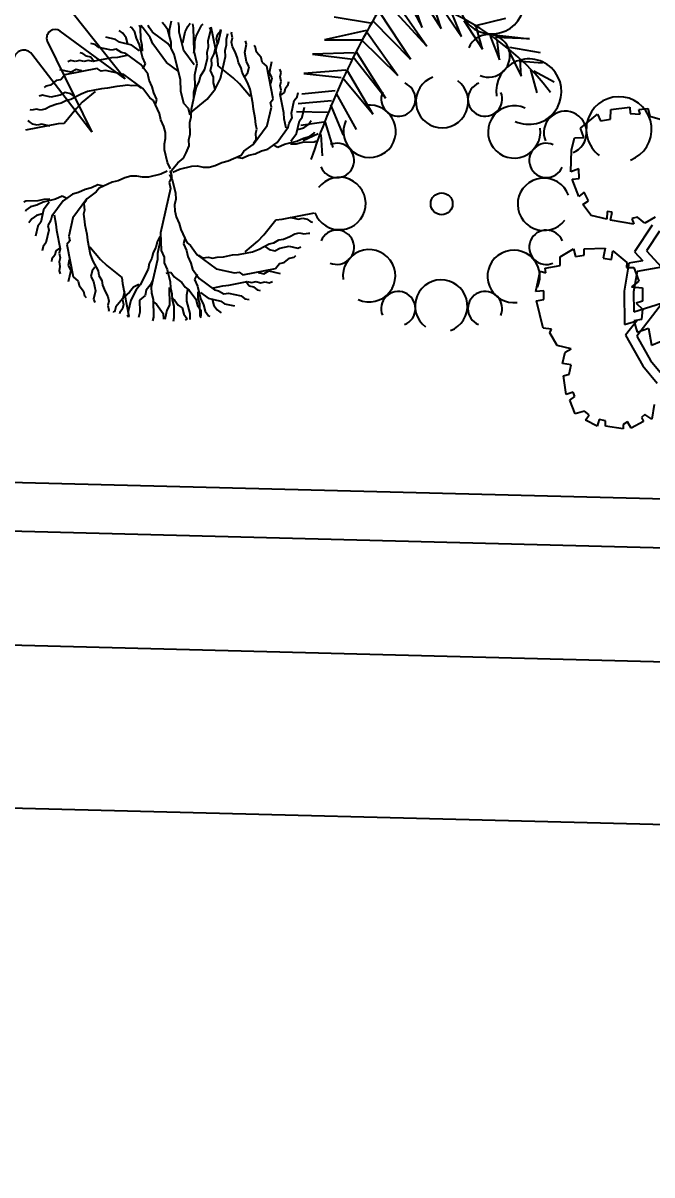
# Model space of a CAD drawing. Header units: millimetres. Extents: x 2680932 to 6187768, y 127588 to 383208.
# Drawn here: x 2901360 to 2902133, y 147434 to 148849 of the extents above; entities that cross this region are included whole.
import ezdxf

# ---------------------------------------------------------------- set-up
doc = ezdxf.new("R2010")
doc.units = ezdxf.units.MM
doc.header["$LTSCALE"] = 20
for name, color, linetype in [('AXIS', 3, 'Continuous'), ('家具内线', 36, 'Continuous'), ('家具外线', 255, 'Continuous'), ('装饰一', 201, 'Continuous'), ('阳台栏杆', 149, 'Continuous')]:
    doc.layers.add(name, color=color, linetype=linetype)
doc.styles.add('_TCH_DIM_T3', font='SIMPLEX', dxfattribs={"width": 0.705882, "bigfont": 'GBCBIG'})
doc.dimstyles.new('_TCH_ARCH&&100', dxfattribs={"dimtxt": 297.5, "dimasz": 100, "dimexe": 250, "dimexo": 300, "dimgap": 126.25, "dimtad": 1, "dimdec": 0, "dimzin": 0, "dimdsep": 46, "dimtxsty": '_TCH_DIM_T3', "dimblk": 'ARCHTICK', "dimcen": 0.09, "dimclrt": 7, "dimazin": 2, "dimtfac": 1, "dimtdec": 0, "dimtix": 1, "dimtmove": 2, "dimatfit": 3, "dimfxl": 1, "dimtolj": 1, "dimtzin": 0, "dimarcsym": 0})

# ---------------------------------------------------------------- blocks, each defined once
blk = doc.blocks.new('_ArchTick')
at = {"color": 0, "linetype": 'ByBlock', "lineweight": -3, "const_width": 0.15}
blk.add_lwpolyline([(-0.5, -0.5), (0.5, 0.5)], dxfattribs=at)
blk = doc.blocks.new('*D95')
at = {"layer": 'AXIS', "color": 0, "lineweight": -2, "transparency": 16777216}
for p, q in [((2900368.6, 147709.9), (2900368.6, 145259.9)), ((2908168.6, 147709.9), (2908168.6, 145259.9)), ((2900368.6, 145509.9), (2908168.6, 145509.9))]:
    blk.add_line(p, q, dxfattribs=at)
at = {"layer": 'Defpoints', "color": 0, "lineweight": -3, "transparency": 16777216}
for p in [(2900368.6, 148009.9), (2908168.6, 148009.9), (2908168.6, 145509.9)]:
    blk.add_point(p, dxfattribs=at)
at = {"layer": 'AXIS', "color": 0, "lineweight": -2, "transparency": 16777216, "xscale": 100, "yscale": 100, "zscale": 100, "rotation": 180}
blk.add_blockref('_ArchTick', (2900368.6, 145509.9), dxfattribs=at)
at = {"layer": 'AXIS', "color": 0, "lineweight": -2, "transparency": 16777216, "xscale": 100, "yscale": 100, "zscale": 100}
blk.add_blockref('_ArchTick', (2908168.6, 145509.9), dxfattribs=at)
at = {"layer": 'AXIS', "color": 7, "transparency": 16777216, "insert": (2904268.6, 145784.9), "char_height": 297.5, "attachment_point": 5, "style": '_TCH_DIM_T3'}
blk.add_mtext('\\A1;7800', dxfattribs=at)
blk = doc.blocks.new('*D100')
at = {"layer": 'AXIS', "color": 0, "lineweight": -2, "transparency": 16777216}
for p, q in [((2888018.6, 147709.9), (2888018.6, 144459.9)), ((2939368.6, 147709.9), (2939368.6, 144459.9)), ((2888018.6, 144709.9), (2939368.6, 144709.9))]:
    blk.add_line(p, q, dxfattribs=at)
at = {"layer": 'Defpoints', "color": 0, "lineweight": -3, "transparency": 16777216}
for p in [(2888018.6, 148009.9), (2939368.6, 148009.9), (2939368.6, 144709.9)]:
    blk.add_point(p, dxfattribs=at)
at = {"layer": 'AXIS', "color": 0, "lineweight": -2, "transparency": 16777216, "xscale": 100, "yscale": 100, "zscale": 100, "rotation": 180}
blk.add_blockref('_ArchTick', (2888018.6, 144709.9), dxfattribs=at)
at = {"layer": 'AXIS', "color": 0, "lineweight": -2, "transparency": 16777216, "xscale": 100, "yscale": 100, "zscale": 100}
blk.add_blockref('_ArchTick', (2939368.6, 144709.9), dxfattribs=at)
at = {"layer": 'AXIS', "color": 7, "transparency": 16777216, "insert": (2913693.6, 144984.9), "char_height": 297.5, "attachment_point": 5, "style": '_TCH_DIM_T3'}
blk.add_mtext('\\A1;51350', dxfattribs=at)
blk = doc.blocks.new('MK-ZW-0004')
at = {"layer": '家具内线'}
for p, q in [((-131356.9, 4514.5), (-131363.7, 4542.2)), ((-131354.9, 4510.9), (-131339.5, 4535.5)), ((-131354.8, 4495.1), (-131371.2, 4515.8)), ((-131357.9, 4472.8), (-131378.7, 4505.2)), ((-131341.6, 4507.5), (-131355.9, 4492.9)), ((-131354.5, 4474.7), (-131341.6, 4507.5)), ((-131352.1, 4442.9), (-131382.4, 4484.1)), ((-131382.4, 4484.1), (-131355.2, 4452.2)), ((-131338.5, 4474.4), (-131354.8, 4455.6)), ((-131351.8, 4446.2), (-131338.5, 4474.4)), ((-131380.7, 4445.5), (-131347.7, 4423.3)), ((-131333.7, 4450.2), (-131349, 4425.7)), ((-131344.2, 4409.4), (-131333.7, 4450.2)), ((-131327.9, 4420.3), (-131340.2, 4394.3)), ((-131336.4, 4383.8), (-131327.9, 4420.3)), ((-131226.9, 4337.2), (-131208.9, 4402.7)), ((-131208.9, 4402.7), (-131219.4, 4339.4)), ((-131202.3, 4345.2), (-131183.8, 4404.8)), ((-131183.8, 4404.8), (-131191.7, 4347.1)), ((-131172.3, 4354.1), (-131156.1, 4402.2)), ((-131318.3, 4395.7), (-131334, 4367.8)), ((-131327.5, 4360.4), (-131318.3, 4395.7)), ((-131307, 4324.1), (-131290.3, 4397)), ((-131290.3, 4397), (-131296.9, 4321.7)), ((-131281.9, 4326.1), (-131264.8, 4393.2)), ((-131264.8, 4393.2), (-131268.3, 4327.8)), ((-131253.3, 4332.3), (-131239.7, 4395.3)), ((-131239.7, 4395.3), (-131241.9, 4332.7)), ((-131157.4, 4358.6), (-131140.2, 4395)), ((-131136.7, 4368.4), (-131120.4, 4396.1)), ((-131122.6, 4374.4), (-131104.1, 4393.1)), ((-131303.3, 4377.4), (-131321, 4345.1)), ((-131319, 4333.7), (-131303.3, 4377.4)), ((-131147.7, 4362.1), (-131122.6, 4333.5)), ((-131135.8, 4366.8), (-131113.8, 4348.8)), ((-131120.8, 4371.3), (-131101.9, 4363.7)), ((-131163.5, 4308.1), (-131190.8, 4345.6)), ((-131173.7, 4351.3), (-131143.3, 4323.7)), ((-131161.8, 4356.1), (-131131.4, 4328.5)), ((-131211.1, 4299.3), (-131241.9, 4332.7)), ((-131223.8, 4336.9), (-131188.2, 4300.1)), ((-131188.2, 4300.1), (-131217.2, 4340.7)), ((-131201.4, 4343.6), (-131163.5, 4308.1)), ((-131240.1, 4288.8), (-131266.1, 4329.1)), ((-131254.6, 4329.5), (-131211.1, 4299.3))]:
    blk.add_line(p, q, dxfattribs=at)
blk.add_circle((-131159.8, 4541.4), 13.5, dxfattribs=at)
at = {"layer": '家具外线'}
for p, q in [((-131022.8, 4444.9), (-131023.7, 4446.4)), ((-131018.1, 4441.4), (-131022.8, 4444.9)), ((-131000.1, 4447.7), (-131003.9, 4449.6)), ((-130994.8, 4438.4), (-131000.1, 4447.7)), ((-130989.1, 4451.9), (-130992, 4452.3)), ((-130984.4, 4448.5), (-130989.1, 4451.9)), ((-130975.7, 4447.3), (-130984.4, 4448.5)), ((-130971, 4443.9), (-130975.7, 4447.3)), ((-130963.2, 4444.3), (-130971, 4443.9)), ((-130930.5, 4420.2), (-130963.2, 4444.3)), ((-130955.6, 4440.5), (-130962.6, 4452.8)), ((-130945.2, 4450.5), (-130949, 4452.4)), ((-130942.6, 4445.9), (-130945.2, 4450.5)), ((-130937.9, 4442.5), (-130942.6, 4445.9)), ((-130928.9, 4445.6), (-130930.7, 4448.6)), ((-130928.3, 4439.8), (-130928.9, 4445.6)), ((-130910.6, 4441.8), (-130913.2, 4446.4)), ((-131013.3, 4409.5), (-131046, 4433.7)), ((-131034.9, 4437.9), (-131035.8, 4439.5)), ((-131034.3, 4432.2), (-131034.9, 4437.9)), ((-131031.7, 4427.5), (-131034.3, 4432.2)), ((-131015.5, 4436.8), (-131018.1, 4441.4)), ((-131010.8, 4433.4), (-131015.5, 4436.8)), ((-131004.1, 4431.1), (-131010.8, 4433.4)), ((-130996.5, 4427.3), (-131004.1, 4431.1)), ((-130985.5, 4431.5), (-130994.8, 4438.4)), ((-130978.8, 4429.2), (-130985.5, 4431.5)), ((-130948.9, 4438.2), (-130955.6, 4440.5)), ((-130945.4, 4432), (-130948.9, 4438.2)), ((-130935.3, 4437.8), (-130937.9, 4442.5)), ((-130930.6, 4434.4), (-130935.3, 4437.8)), ((-130928, 4429.8), (-130930.6, 4434.4)), ((-130925.7, 4435.2), (-130928.3, 4439.8)), ((-130927.1, 4428.2), (-130925.7, 4435.2)), ((-130910, 4436), (-130910.6, 4441.8)), ((-130902, 4422.2), (-130910, 4436)), ((-130889, 4427.6), (-130895.2, 4438.3)), ((-130877.4, 4426.1), (-130878, 4431.9)), ((-131027, 4424.1), (-131031.7, 4427.5)), ((-131021.8, 4414.9), (-131027, 4424.1)), ((-130991.9, 4423.8), (-130996.5, 4427.3)), ((-130985.2, 4421.5), (-130991.9, 4423.8)), ((-130980.5, 4418.1), (-130985.2, 4421.5)), ((-130967.1, 4413.5), (-130980.5, 4418.1)), ((-130975.3, 4423.1), (-130978.8, 4429.2)), ((-130974.7, 4417.3), (-130975.3, 4423.1)), ((-130929.9, 4414.4), (-130930.5, 4420.2)), ((-130909.3, 4416), (-130928, 4429.8)), ((-130903.7, 4411), (-130909.3, 4416)), ((-130897.4, 4418.7), (-130902, 4422.2)), ((-130895.9, 4411.4), (-130897.4, 4418.7)), ((-130888.4, 4421.8), (-130889, 4427.6)), ((-130880.5, 4408), (-130888.4, 4421.8)), ((-130883.1, 4412.6), (-130878.8, 4419.2)), ((-130878.8, 4419.2), (-130877.4, 4426.1)), ((-130870.6, 4409.6), (-130866.3, 4416.1)), ((-130866.3, 4416.1), (-130864.9, 4423)), ((-130864.9, 4423), (-130865.7, 4424.6)), ((-130863.5, 4411.3), (-130858.3, 4416.3)), ((-130857.5, 4415), (-130856.4, 4417.7)), ((-131007.8, 4404.5), (-131013.3, 4409.5)), ((-130984.2, 4405.8), (-131007.8, 4404.5)), ((-130973.5, 4405.8), (-130984.2, 4405.8)), ((-130953.1, 4403.2), (-130973.5, 4405.8)), ((-130959.5, 4409.7), (-130967.1, 4413.5)), ((-130945.5, 4399.3), (-130959.5, 4409.7)), ((-130925.2, 4410.9), (-130929.9, 4414.4)), ((-130913.8, 4391), (-130925.2, 4410.9)), ((-130894.4, 4404.1), (-130903.7, 4411)), ((-130893.3, 4406.8), (-130895.9, 4411.4)), ((-130890.8, 4383.7), (-130893.3, 4406.8)), ((-130879.3, 4396.4), (-130880.5, 4408)), ((-130874, 4401.5), (-130870.6, 4409.6)), ((-130872.3, 4398.4), (-130868, 4404.9)), ((-130869.3, 4397.8), (-130864.9, 4404.4)), ((-130868, 4404.9), (-130857.5, 4415)), ((-130864.9, 4404.4), (-130863.5, 4411.3)), ((-130859.9, 4390.9), (-130851.3, 4404)), ((-130851.3, 4404), (-130846.1, 4409.1)), ((-130845.7, 4399.1), (-130844.3, 4406)), ((-130844.3, 4406), (-130841.4, 4405.6)), ((-130940, 4394.3), (-130945.5, 4399.3)), ((-130930.7, 4387.4), (-130940, 4394.3)), ((-130925.1, 4382.4), (-130930.7, 4387.4)), ((-130910.8, 4362.1), (-130913.8, 4391)), ((-130886.2, 4380.3), (-130882.7, 4388.4)), ((-130882.7, 4388.4), (-130874, 4401.5)), ((-130877.5, 4393.4), (-130872.3, 4398.4)), ((-130872.1, 4384), (-130869.3, 4397.8)), ((-130865.1, 4385.9), (-130859.9, 4390.9)), ((-130850.1, 4392.5), (-130845.7, 4399.1)), ((-130849.5, 4386.7), (-130850.1, 4392.5)), ((-130844.8, 4383.3), (-130834.4, 4393.3)), ((-130834.4, 4393.3), (-130830.3, 4395.6)), ((-131110.1, 4374.5), (-131112.8, 4375.7)), ((-131100, 4364.1), (-131110.1, 4374.5)), ((-130920.4, 4379), (-130925.1, 4382.4)), ((-130917.8, 4374.4), (-130920.4, 4379)), ((-130912.3, 4369.4), (-130917.8, 4374.4)), ((-130893.7, 4369.8), (-130890.8, 4383.7)), ((-130893.1, 4378.3), (-130886.2, 4380.3)), ((-130872.9, 4371.3), (-130871.5, 4378.2)), ((-130871.5, 4378.2), (-130872.1, 4384)), ((-130871.2, 4382.4), (-130865.1, 4385.9)), ((-130857.8, 4363.6), (-130842.2, 4378.7)), ((-130854.3, 4371.7), (-130849.1, 4376.7)), ((-130850.9, 4379.8), (-130849.5, 4386.7)), ((-130850.3, 4374), (-130850.9, 4379.8)), ((-130849.1, 4376.7), (-130844.8, 4383.3)), ((-130842.2, 4378.7), (-130835.2, 4380.6)), ((-130835.2, 4380.6), (-130825, 4386.4)), ((-130833.6, 4359.1), (-130818, 4374.1)), ((-130832.2, 4366), (-130829.4, 4379.9)), ((-130829.4, 4379.9), (-130824.2, 4384.9)), ((-130818, 4374.1), (-130814, 4376.4)), ((-131118.1, 4367.2), (-131119.7, 4366.4)), ((-131111.2, 4365.8), (-131118.1, 4367.2)), ((-131104.6, 4361.5), (-131111.2, 4365.8)), ((-131096.5, 4358), (-131104.6, 4361.5)), ((-131093.5, 4359.8), (-131100, 4364.1)), ((-131088.5, 4354.6), (-131093.5, 4359.8)), ((-130913.6, 4348.2), (-130910.8, 4362.1)), ((-130911.6, 4363.6), (-130912.3, 4369.4)), ((-130901.4, 4355.2), (-130898, 4363.3)), ((-130898, 4363.3), (-130893.7, 4369.8)), ((-130873.1, 4352.8), (-130871.7, 4359.7)), ((-130871.7, 4359.7), (-130872.9, 4371.3)), ((-130872.5, 4347), (-130863.9, 4360.1)), ((-130863.9, 4360.1), (-130858.7, 4365.1)), ((-130858.7, 4365.1), (-130854.3, 4371.7)), ((-130831.6, 4360.2), (-130832.2, 4366)), ((-130811.2, 4357.6), (-130805.2, 4361.1)), ((-131121.2, 4354.7), (-131126.9, 4354.1)), ((-131114.2, 4353.3), (-131121.2, 4354.7)), ((-131103.1, 4351.6), (-131116.9, 4343.7)), ((-131107.7, 4349), (-131114.2, 4353.3)), ((-131091.5, 4352.8), (-131103.1, 4351.6)), ((-131083.4, 4349.4), (-131096.5, 4358)), ((-131075.3, 4345.9), (-131083.4, 4349.4)), ((-131073.4, 4339), (-131075.3, 4345.9)), ((-130913, 4342.5), (-130913.6, 4348.2)), ((-130909.2, 4340.5), (-130905.8, 4348.6)), ((-130905.8, 4348.6), (-130901.4, 4355.2)), ((-130876, 4338.9), (-130872.5, 4347)), ((-130873.6, 4330.1), (-130843.2, 4347.5)), ((-130868.5, 4349.3), (-130873.1, 4352.8)), ((-130844.3, 4344.8), (-130836.5, 4345.2)), ((-130843.2, 4347.5), (-130838, 4352.5)), ((-130838, 4352.5), (-130833.6, 4359.1)), ((-130836.5, 4345.2), (-130830.4, 4348.7)), ((-130830.4, 4348.7), (-130821.7, 4347.5)), ((-130822.6, 4318.2), (-130798.4, 4350.9)), ((-130821.7, 4347.5), (-130811.2, 4357.6)), ((-130814.4, 4339.5), (-130802.2, 4346.5)), ((-130802.2, 4346.5), (-130797, 4351.5)), ((-130797, 4351.5), (-130798.1, 4348.8)), ((-131122.7, 4343.1), (-131133.4, 4336.9)), ((-131116.9, 4343.7), (-131122.7, 4343.1)), ((-131113.8, 4334.7), (-131117.2, 4330)), ((-131106.5, 4336.2), (-131113.8, 4334.7)), ((-131101.9, 4338.8), (-131106.5, 4336.2)), ((-131099.2, 4337.7), (-131106.1, 4328.4)), ((-131078.8, 4341.3), (-131101.9, 4338.8)), ((-131064.9, 4338.4), (-131078.8, 4341.3)), ((-131058.4, 4334.1), (-131064.9, 4338.4)), ((-131050.3, 4330.7), (-131058.4, 4334.1)), ((-130919.9, 4326.3), (-130913, 4342.5)), ((-130915.3, 4337.1), (-130909.2, 4340.5)), ((-130884.6, 4325.8), (-130881.2, 4333.9)), ((-130881.2, 4333.9), (-130876, 4338.9)), ((-130857, 4329.4), (-130836.1, 4335.2)), ((-130851.3, 4342.8), (-130844.3, 4344.8)), ((-130836.1, 4335.2), (-130828.3, 4335.6)), ((-130835.3, 4333.7), (-130828.6, 4331.4)), ((-130828.6, 4331.4), (-130820.7, 4331.8)), ((-130828.3, 4335.6), (-130814.4, 4339.5)), ((-130820.7, 4331.8), (-130812, 4330.6)), ((-130817.2, 4326.7), (-130808, 4331.9)), ((-130812, 4330.6), (-130796.3, 4331.5)), ((-130808, 4331.9), (-130804.5, 4336.6)), ((-130804.5, 4336.6), (-130799.9, 4339.3)), ((-130799.9, 4339.3), (-130794.2, 4339.9)), ((-130796.3, 4331.5), (-130790.2, 4334.9)), ((-130794.2, 4339.9), (-130792.6, 4340.7)), ((-130790.2, 4334.9), (-130789.3, 4333.4)), ((-131136.9, 4321.5), (-131141.5, 4318.9)), ((-131131.1, 4322.1), (-131136.9, 4321.5)), ((-131117.2, 4330), (-131131.1, 4322.1)), ((-131111.1, 4322.8), (-131124.9, 4304.1)), ((-131106.1, 4328.4), (-131111.1, 4322.8)), ((-131086, 4318.3), (-131106, 4306.9)), ((-131057.2, 4321.3), (-131086, 4318.3)), ((-131064.5, 4319.8), (-131069.5, 4314.3)), ((-131058.7, 4320.4), (-131064.5, 4319.8)), ((-131043.3, 4318.5), (-131057.2, 4321.3)), ((-131043.7, 4326.3), (-131050.3, 4330.7)), ((-131035.6, 4322.9), (-131043.7, 4326.3)), ((-131037.5, 4319.1), (-131043.3, 4318.5)), ((-131021.4, 4312.2), (-131037.5, 4319.1)), ((-131032.1, 4316.8), (-131035.6, 4322.9)), ((-130927.7, 4311.6), (-130924.2, 4319.7)), ((-130924.2, 4319.7), (-130919.9, 4326.3)), ((-130900.2, 4310.7), (-130884.6, 4325.8)), ((-130896.2, 4313.1), (-130891, 4318.1)), ((-130891, 4318.1), (-130878.8, 4325.1)), ((-130889.2, 4315), (-130883.1, 4318.5)), ((-130883.1, 4318.5), (-130876.2, 4320.4)), ((-130878.8, 4325.1), (-130873.6, 4330.1)), ((-130876.2, 4320.4), (-130870.1, 4323.9)), ((-130870.1, 4323.9), (-130863.1, 4325.9)), ((-130863.1, 4325.9), (-130857, 4329.4)), ((-130827.6, 4312.7), (-130822.6, 4318.2)), ((-130798.7, 4315.7), (-130795.3, 4320.4)), ((-130795.3, 4320.4), (-130790.7, 4323)), ((-130790.7, 4323), (-130787.2, 4327.7)), ((-130787.2, 4327.7), (-130785.7, 4328.6)), ((-131140.6, 4303.2), (-131143.7, 4301.4)), ((-131134.9, 4303.8), (-131140.6, 4303.2)), ((-131130.3, 4306.4), (-131134.9, 4303.8)), ((-131123.3, 4305), (-131130.3, 4306.4)), ((-131124.9, 4304.1), (-131129.5, 4301.5)), ((-131106, 4306.9), (-131109.5, 4302.2)), ((-131077.5, 4307), (-131082.5, 4301.4)), ((-131074.1, 4311.7), (-131077.5, 4307)), ((-131069.5, 4314.3), (-131074.1, 4311.7)), ((-131014.8, 4307.9), (-131021.4, 4312.2)), ((-131006.7, 4304.4), (-131014.8, 4307.9)), ((-131000.1, 4300.1), (-131006.7, 4304.4)), ((-130948.9, 4282.9), (-130900.2, 4310.7)), ((-130937.2, 4300), (-130932, 4305.1)), ((-130932, 4305.1), (-130927.7, 4311.6)), ((-130896.2, 4313.1), (-130889.2, 4315)), ((-130826.3, 4289.1), (-130827.6, 4312.7)), ((-130804.8, 4301.4), (-130801, 4309)), ((-130801, 4309), (-130798.7, 4315.7)), ((-130793.7, 4299.8), (-130784.4, 4305)), ((-130784.4, 4305), (-130782.5, 4308.8)), ((-131141, 4289.5), (-131145.6, 4286.9)), ((-131137.5, 4294.2), (-131141, 4289.5)), ((-131115.2, 4301.6), (-131139.4, 4268.9)), ((-131132.9, 4296.8), (-131137.5, 4294.2)), ((-131129.5, 4301.5), (-131132.9, 4296.8)), ((-131109.5, 4302.2), (-131115.2, 4301.6)), ((-131089.4, 4292.1), (-131094.4, 4286.6)), ((-131082.5, 4301.4), (-131089.4, 4292.1)), ((-130995.1, 4294.9), (-131000.1, 4300.1)), ((-130991.6, 4288.8), (-130995.1, 4294.9)), ((-130986.6, 4283.6), (-130991.6, 4288.8)), ((-130957.2, 4278.4), (-130948.5, 4291.5)), ((-130948.5, 4291.5), (-130943.3, 4296.6)), ((-130943.3, 4296.6), (-130937.2, 4300)), ((-130826.3, 4278.4), (-130826.3, 4289.1)), ((-130814, 4285.4), (-130810.6, 4290.1)), ((-130810.6, 4290.1), (-130808.3, 4296.8)), ((-130808.3, 4296.8), (-130804.8, 4301.4)), ((-130802.8, 4283.7), (-130800.6, 4290.4)), ((-130800.6, 4290.4), (-130793.7, 4299.8)), ((-130784.8, 4280.6), (-130783.6, 4289.3)), ((-130783.6, 4289.3), (-130780.2, 4294)), ((-130780.2, 4294), (-130779.8, 4296.9)), ((-131135.6, 4276.5), (-131147.9, 4269.4)), ((-131145.6, 4286.9), (-131147.5, 4283.1)), ((-131133.3, 4283.2), (-131135.6, 4276.5)), ((-131127.1, 4286.7), (-131133.3, 4283.2)), ((-131094.4, 4286.6), (-131104.8, 4272.6)), ((-131098.2, 4279), (-131100.9, 4258.6)), ((-130973.5, 4274.9), (-130986.6, 4283.6)), ((-130965.4, 4271.5), (-130973.5, 4274.9)), ((-130964.6, 4267.8), (-130960.2, 4274.4)), ((-130960.6, 4270.3), (-130957.2, 4278.4)), ((-130960.2, 4274.4), (-130953.3, 4276.3)), ((-130953.3, 4276.3), (-130948.9, 4282.9)), ((-130828.9, 4258), (-130826.3, 4278.4)), ((-130818.6, 4272), (-130814, 4285.4)), ((-130814.8, 4279.6), (-130809, 4280.2)), ((-130809, 4280.2), (-130802.8, 4283.7)), ((-130788.2, 4276), (-130784.8, 4280.6)), ((-130787.8, 4268.1), (-130788.2, 4276)), ((-131139, 4261.1), (-131142.4, 4256.4)), ((-131139.4, 4268.9), (-131139, 4261.1)), ((-131108.6, 4265), (-131113.2, 4251.6)), ((-131104.8, 4272.6), (-131108.6, 4265)), ((-131002.9, 4264.3), (-131008.1, 4259.2)), ((-130993.9, 4267.4), (-131002.9, 4264.3)), ((-130986.9, 4269.3), (-130993.9, 4267.4)), ((-130978.2, 4268.2), (-130986.9, 4269.3)), ((-130962.5, 4269), (-130978.2, 4268.2)), ((-130966.6, 4266.7), (-130970, 4258.6)), ((-130961.8, 4265.5), (-130953.7, 4262.1)), ((-130953.7, 4262.1), (-130940.6, 4253.4)), ((-130832.8, 4250.4), (-130822.4, 4264.4)), ((-130822.4, 4264.4), (-130818.6, 4272)), ((-130811.9, 4235.4), (-130787.8, 4268.1)), ((-130793.9, 4253.8), (-130791.6, 4260.5)), ((-130791.6, 4260.5), (-130779.3, 4267.6)), ((-131143.6, 4247.7), (-131147, 4243)), ((-131142.4, 4256.4), (-131143.6, 4247.7)), ((-131126.6, 4246.6), (-131133.5, 4237.3)), ((-131124.3, 4253.3), (-131126.6, 4246.6)), ((-131118.2, 4256.8), (-131124.3, 4253.3)), ((-131116.6, 4246.9), (-131118.9, 4240.2)), ((-131112.4, 4257.4), (-131118.2, 4256.8)), ((-131113.2, 4251.6), (-131116.6, 4246.9)), ((-131100.9, 4258.6), (-131100.8, 4247.9)), ((-131100.8, 4247.9), (-131099.6, 4224.3)), ((-131014.2, 4255.8), (-131024.6, 4245.7)), ((-131008.1, 4259.2), (-131014.2, 4255.8)), ((-130970, 4258.6), (-130978.7, 4245.5)), ((-130940.6, 4253.4), (-130935.5, 4248.2)), ((-130935.5, 4248.2), (-130932, 4242.1)), ((-130837.8, 4244.9), (-130832.8, 4250.4)), ((-130800.1, 4250.3), (-130793.9, 4253.8)), ((-130789.6, 4242.8), (-130786.2, 4247.5)), ((-130786.2, 4247.5), (-130781.6, 4250.1)), ((-130781.6, 4250.1), (-130779.7, 4253.9)), ((-131147, 4243), (-131147.4, 4240.1)), ((-131142.7, 4232), (-131144.7, 4228.2)), ((-131133.5, 4237.3), (-131142.7, 4232)), ((-131122.4, 4235.6), (-131126.2, 4228)), ((-131118.9, 4240.2), (-131122.4, 4235.6)), ((-131089.7, 4237.1), (-131114, 4223.1)), ((-131075.7, 4240.9), (-131089.7, 4237.1)), ((-131080.1, 4234.4), (-131085.3, 4229.4)), ((-131075.7, 4240.9), (-131080.1, 4234.4)), ((-131060, 4241.8), (-131075.7, 4240.9)), ((-131033.9, 4238.4), (-131060, 4241.8)), ((-131037.9, 4236.1), (-131050.1, 4229.1)), ((-131030.7, 4242.2), (-131037.9, 4236.1)), ((-131036.2, 4233), (-131036.7, 4224.5)), ((-131031.8, 4239.5), (-131036.2, 4233)), ((-131024.6, 4245.7), (-131030.7, 4242.2)), ((-130995.2, 4231.9), (-130999.5, 4225.4)), ((-130990, 4237), (-130995.2, 4231.9)), ((-130983.9, 4240.4), (-130990, 4237)), ((-130978.7, 4245.5), (-130983.9, 4240.4)), ((-130932, 4242.1), (-130927, 4236.9)), ((-130927, 4236.9), (-130920.5, 4232.6)), ((-130920.5, 4232.6), (-130912.4, 4229.1)), ((-130849.6, 4230), (-130844.7, 4235.6)), ((-130844.7, 4235.6), (-130837.8, 4244.9)), ((-130821.2, 4230.2), (-130817.7, 4234.8)), ((-130817.7, 4234.8), (-130811.9, 4235.4)), ((-130816.1, 4214.2), (-130802.3, 4232.9)), ((-130803.8, 4232), (-130796.9, 4230.6)), ((-130802.3, 4232.9), (-130797.7, 4235.5)), ((-130797.7, 4235.5), (-130794.3, 4240.2)), ((-130796.9, 4230.6), (-130792.3, 4233.2)), ((-130794.3, 4240.2), (-130789.6, 4242.8)), ((-130792.3, 4233.2), (-130786.5, 4233.8)), ((-130786.5, 4233.8), (-130783.5, 4235.6)), ((-131128.5, 4221.3), (-131131.9, 4216.6)), ((-131104.6, 4218.8), (-131128.7, 4186.1)), ((-131126.2, 4228), (-131128.5, 4221.3)), ((-131119.2, 4218.1), (-131125.3, 4214.6)), ((-131114, 4223.1), (-131119.2, 4218.1)), ((-131099.6, 4224.3), (-131104.6, 4218.8)), ((-131094.8, 4217.8), (-131100, 4212.8)), ((-131088.7, 4221.3), (-131094.8, 4217.8)), ((-131085.3, 4229.4), (-131088.7, 4221.3)), ((-131069.2, 4220.2), (-131075.3, 4216.7)), ((-131061.4, 4220.6), (-131071.8, 4210.5)), ((-131062.3, 4222.1), (-131069.2, 4220.2)), ((-131050.1, 4229.1), (-131062.3, 4222.1)), ((-131055.3, 4224.1), (-131061.4, 4220.6)), ((-131050.1, 4229.1), (-131055.3, 4224.1)), ((-131036.7, 4224.5), (-131045.4, 4211.4)), ((-130999.5, 4225.4), (-131003, 4217.3)), ((-130912.4, 4229.1), (-130905.8, 4224.8)), ((-130905.8, 4224.8), (-130889.6, 4217.9)), ((-130895, 4220.2), (-130891.6, 4214.1)), ((-130889.6, 4217.9), (-130883.9, 4218.5)), ((-130883.9, 4218.5), (-130870, 4215.7)), ((-130870, 4215.7), (-130841.1, 4218.7)), ((-130862.7, 4217.2), (-130857.7, 4222.7)), ((-130857.7, 4222.7), (-130853.1, 4225.4)), ((-130853.1, 4225.4), (-130849.6, 4230)), ((-130841.1, 4218.7), (-130821.2, 4230.2)), ((-130790.3, 4215.5), (-130785.7, 4218.1)), ((-131140, 4209.3), (-131141.5, 4208.4)), ((-131136.5, 4214), (-131140, 4209.3)), ((-131130.5, 4209.6), (-131136.6, 4206.1)), ((-131131.9, 4216.6), (-131136.5, 4214)), ((-131120, 4205.4), (-131134.2, 4197.3)), ((-131125.3, 4214.6), (-131130.5, 4209.6)), ((-131119.2, 4205.1), (-131122.6, 4200.4)), ((-131113.1, 4207.3), (-131120, 4205.4)), ((-131110, 4210.3), (-131119.2, 4205.1)), ((-131107, 4210.8), (-131113.1, 4207.3)), ((-131100, 4212.8), (-131107, 4210.8)), ((-131097.4, 4208.2), (-131102.6, 4203.1)), ((-131085.2, 4215.1), (-131097.4, 4208.2)), ((-131084, 4203.6), (-131092.6, 4190.5)), ((-131075.3, 4216.7), (-131085.2, 4215.1)), ((-131071.8, 4210.5), (-131084, 4203.6)), ((-131045.4, 4211.4), (-131055.8, 4201.4)), ((-131007.3, 4210.7), (-131014.2, 4194.6)), ((-131003, 4217.3), (-131007.3, 4210.7)), ((-130891.6, 4214.1), (-130883.5, 4210.7)), ((-130883.5, 4210.7), (-130876.9, 4206.3)), ((-130876.9, 4206.3), (-130868.8, 4202.9)), ((-130868.5, 4216.6), (-130862.7, 4217.2)), ((-130828, 4199.3), (-130821.1, 4208.7)), ((-130821.1, 4208.7), (-130816.1, 4214.2)), ((-130813.4, 4202.3), (-130809.9, 4207)), ((-130809.9, 4207), (-130796.1, 4214.9)), ((-130796.1, 4214.9), (-130790.3, 4215.5)), ((-131133, 4197.2), (-131134.6, 4196.3)), ((-131127.2, 4197.8), (-131133, 4197.2)), ((-131122.6, 4200.4), (-131127.2, 4197.8)), ((-131113.9, 4194.6), (-131126, 4187.7)), ((-131108.7, 4199.7), (-131113.9, 4194.6)), ((-131092.6, 4190.5), (-131113.5, 4170.4)), ((-131102.6, 4203.1), (-131108.7, 4199.7)), ((-131090.6, 4191.6), (-131096.7, 4188.1)), ((-131080.2, 4201.7), (-131084.4, 4180.9)), ((-131055.8, 4201.4), (-131073.1, 4175.1)), ((-131061.3, 4192.1), (-131059.4, 4174.8)), ((-131018, 4196.5), (-131021.4, 4188.4)), ((-131011.9, 4200), (-131018, 4196.5)), ((-131014.2, 4194.6), (-131013.6, 4188.8)), ((-130868.8, 4202.9), (-130862.3, 4198.6)), ((-130862.3, 4198.6), (-130848.4, 4195.7)), ((-130853.8, 4198), (-130851.8, 4191.1)), ((-130851.8, 4191.1), (-130843.7, 4187.6)), ((-130848.4, 4195.7), (-130825.3, 4198.2)), ((-130825.3, 4198.2), (-130820.7, 4200.8)), ((-130824.1, 4185.4), (-130810.3, 4193.3)), ((-130820.7, 4200.8), (-130813.4, 4202.3)), ((-130810.3, 4193.3), (-130804.5, 4193.9)), ((-130804.5, 4193.9), (-130793.7, 4200.1)), ((-131126, 4187.7), (-131127.2, 4185)), ((-131121.9, 4175.8), (-131124.8, 4176.1)), ((-131108, 4179.6), (-131121.9, 4175.8)), ((-131101.9, 4183.1), (-131108, 4179.6)), ((-131096.7, 4188.1), (-131101.9, 4183.1)), ((-131084.4, 4180.9), (-131097.4, 4161.2)), ((-131073.1, 4175.1), (-131076.5, 4167)), ((-131025.7, 4181.8), (-131029.2, 4173.7)), ((-131021.4, 4188.4), (-131025.7, 4181.8)), ((-131013.6, 4188.8), (-131016.4, 4174.9)), ((-130843.7, 4187.6), (-130830.6, 4179)), ((-130838.7, 4182.4), (-130833.7, 4177.2)), ((-130835.7, 4184.2), (-130824.1, 4185.4)), ((-130833.7, 4177.2), (-130827.2, 4172.9)), ((-130830.6, 4179), (-130822.5, 4175.5)), ((-130822.5, 4175.5), (-130816, 4171.2)), ((-130819.5, 4188), (-130812.9, 4183.7)), ((-130812.9, 4183.7), (-130806, 4182.3)), ((-130806, 4182.3), (-130800.2, 4182.9)), ((-131113.5, 4170.4), (-131116.6, 4166.5)), ((-131109.9, 4164.2), (-131114.9, 4163.5)), ((-131103, 4166.2), (-131109.9, 4164.2)), ((-131090.8, 4173.2), (-131103, 4166.2)), ((-131097.4, 4161.2), (-131102.6, 4156.2)), ((-131081.7, 4162), (-131090.4, 4148.9)), ((-131076.5, 4167), (-131081.7, 4162)), ((-131076.5, 4167), (-131078, 4160.1)), ((-131059.4, 4174.8), (-131065.1, 4147.1)), ((-131033.5, 4167.2), (-131036.4, 4153.3)), ((-131029.2, 4173.7), (-131033.5, 4167.2)), ((-131016.4, 4174.9), (-131013.4, 4146.1)), ((-131015.5, 4173.4), (-131014.9, 4167.6)), ((-131014.9, 4167.6), (-131009.4, 4162.6)), ((-131009.4, 4162.6), (-131006.7, 4158)), ((-130980, 4048.8), (-130934.4, 4164.7)), ((-130934.4, 4164.7), (-130955.4, 4045.8)), ((-130827.2, 4172.9), (-130817.1, 4162.5)), ((-130817.1, 4162.5), (-130814.4, 4161.3)), ((-130816, 4171.2), (-130809.1, 4169.8)), ((-130809.1, 4169.8), (-130807.5, 4170.6)), ((-131102.6, 4156.2), (-131105.8, 4152.3)), ((-131091.3, 4150.4), (-131101.4, 4144.6)), ((-131090.4, 4148.9), (-131091.8, 4142)), ((-131086.1, 4155.5), (-131091.3, 4150.4)), ((-131078, 4160.1), (-131075.5, 4137)), ((-131065.1, 4147.1), (-131068.6, 4139)), ((-131044.5, 4148.7), (-131053.1, 4135.5)), ((-131041, 4156.8), (-131044.5, 4148.7)), ((-131034.1, 4158.7), (-131041, 4156.8)), ((-131036.4, 4153.3), (-131033.9, 4130.2)), ((-131026.5, 4050), (-131010.5, 4151)), ((-131010.5, 4151), (-130999.9, 4052.4)), ((-131006.7, 4158), (-131002.1, 4154.6)), ((-131002.1, 4154.6), (-130996.5, 4149.6)), ((-130996.5, 4149.6), (-130987.2, 4142.7)), ((-131091.8, 4142), (-131092.1, 4137.7)), ((-131075.5, 4137), (-131076.9, 4130.1)), ((-131068.6, 4139), (-131071.4, 4125.1)), ((-131054.9, 4138.6), (-131059.2, 4132.1)), ((-131053.1, 4135.5), (-131056.6, 4127.5)), ((-131049.7, 4143.6), (-131054.9, 4138.6)), ((-131047.9, 4140.6), (-131046.7, 4129)), ((-131032.8, 4132.9), (-131023.4, 4126)), ((-131013.4, 4146.1), (-131001.9, 4126.1)), ((-130987.2, 4142.7), (-130981.6, 4137.7)), ((-130981.6, 4137.7), (-130967.6, 4127.3)), ((-130974.1, 4133.9), (-130953.7, 4131.2)), ((-131076.9, 4130.1), (-131078.1, 4127.4)), ((-131071.4, 4125.1), (-131071.7, 4120.9)), ((-131069.6, 4122), (-131070.8, 4119.3)), ((-131059.2, 4132.1), (-131069.6, 4122)), ((-131060.9, 4120.9), (-131062.3, 4114)), ((-131056.6, 4127.5), (-131060.9, 4120.9)), ((-131044.1, 4124.4), (-131048.4, 4117.9)), ((-131046.7, 4129), (-131038.8, 4115.2)), ((-131033.9, 4130.2), (-131031.3, 4125.6)), ((-131031.3, 4125.6), (-131029.8, 4118.3)), ((-131023.4, 4126), (-131017.9, 4121)), ((-131017.9, 4121), (-130999.2, 4107.2)), ((-131001.9, 4126.1), (-130997.3, 4122.6)), ((-130997.3, 4122.6), (-130996.7, 4116.9)), ((-130967.6, 4127.3), (-130960.1, 4123.5)), ((-130960.1, 4123.5), (-130946.7, 4118.9)), ((-130953.7, 4131.2), (-130943, 4131.3)), ((-130952.5, 4119.7), (-130951.9, 4113.9)), ((-130946.7, 4118.9), (-130942, 4115.5)), ((-130943, 4131.3), (-130919.4, 4132.5)), ((-130919.4, 4132.5), (-130913.9, 4127.5)), ((-130913.9, 4127.5), (-130881.2, 4103.3)), ((-130905.4, 4122.1), (-130900.1, 4112.9)), ((-131062.3, 4114), (-131061.4, 4112.4)), ((-131048.4, 4117.9), (-131049.8, 4110.9)), ((-131049.8, 4110.9), (-131049.2, 4105.2)), ((-131038.8, 4115.2), (-131038.2, 4109.4)), ((-131038.2, 4109.4), (-131032, 4098.7)), ((-131029.8, 4118.3), (-131025.1, 4114.8)), ((-131025.1, 4114.8), (-131017.2, 4101)), ((-131000.1, 4108.8), (-131001.5, 4101.8)), ((-130999.2, 4107.2), (-130996.6, 4102.6)), ((-130996.7, 4116.9), (-130964, 4092.7)), ((-130981.8, 4105), (-130978.3, 4098.8)), ((-130951.9, 4113.9), (-130948.4, 4107.8)), ((-130948.4, 4107.8), (-130941.7, 4105.5)), ((-130942, 4115.5), (-130935.3, 4113.2)), ((-130941.7, 4105.5), (-130932.3, 4098.6)), ((-130935.3, 4113.2), (-130930.7, 4109.7)), ((-130930.7, 4109.7), (-130923.1, 4105.9)), ((-130923.1, 4105.9), (-130916.4, 4103.6)), ((-130900.1, 4112.9), (-130895.5, 4109.5)), ((-130895.5, 4109.5), (-130892.8, 4104.9)), ((-130892.8, 4104.9), (-130892.2, 4099.1)), ((-131017.2, 4101), (-131016.6, 4095.2)), ((-131016.6, 4095.2), (-131014, 4090.6)), ((-131001.5, 4101.8), (-130998.9, 4097.2)), ((-130998.9, 4097.2), (-130998.3, 4091.5)), ((-130998.3, 4091.5), (-130996.5, 4088.4)), ((-130996.6, 4102.6), (-130991.9, 4099.2)), ((-130991.9, 4099.2), (-130989.3, 4094.6)), ((-130989.3, 4094.6), (-130984.6, 4091.1)), ((-130984.6, 4091.1), (-130982, 4086.5)), ((-130978.3, 4098.8), (-130971.6, 4096.5)), ((-130971.6, 4096.5), (-130964.5, 4084.2)), ((-130964, 4092.7), (-130956.1, 4093.1)), ((-130956.1, 4093.1), (-130951.5, 4089.7)), ((-130932.3, 4098.6), (-130927.1, 4089.4)), ((-130916.4, 4103.6), (-130911.7, 4100.2)), ((-130911.7, 4100.2), (-130909.1, 4095.6)), ((-130909.1, 4095.6), (-130904.4, 4092.1)), ((-130904.4, 4092.1), (-130903.5, 4090.6)), ((-130892.2, 4099.1), (-130891.4, 4097.5)), ((-130982, 4086.5), (-130978.2, 4084.6)), ((-130951.5, 4089.7), (-130942.8, 4088.5)), ((-130942.8, 4088.5), (-130938.1, 4085.1)), ((-130938.1, 4085.1), (-130935.2, 4084.7)), ((-130927.1, 4089.4), (-130923.3, 4087.4))]:
    blk.add_line(p, q, dxfattribs=at)
for centre, radius, start, end in [((-131207.3, 4672.4), 21.1, 154.0378, 65.0701), ((-131153.7, 4666.8), 32.2, 108.0305, 50.3192), ((-131100.8, 4667.7), 21.1, 109.0378, 20.0701), ((-131374.4, 4640.4), 40.2, 63.0305, 5.3192), ((-131244.2, 4634.4), 32.2, 153.0305, 95.3192), ((-131066.8, 4625.8), 32.2, 63.0305, 5.3192), ((-131326.8, 4594.3), 26.3, 64.0378, 335.0701), ((-131286, 4600.4), 21.1, 199.0378, 110.0701), ((-131286, 4600.4), 21.1, 199.0378, 110.0701), ((-131028.8, 4589), 21.1, 64.0378, 335.0701), ((-131285.2, 4547.5), 32.2, 198.0305, 140.3192), ((-131285.2, 4547.5), 32.2, 198.0305, 140.3192), ((-131333.8, 4527.3), 40.2, 18.0305, 320.3192), ((-131034.4, 4535.4), 32.2, 18.0305, 320.3192), ((-131027.3, 4490), 328.9, 169.8644, 211.0558), ((-131290.7, 4493.9), 21.1, 244.0378, 155.0701), ((-131033.5, 4482.5), 21.1, 19.0378, 290.0701), ((-131332.7, 4461.2), 26.3, 19.0378, 290.0701), ((-131252.7, 4457), 32.2, 243.0305, 185.3192), ((-131075.3, 4448.5), 32.2, 333.0305, 275.3192), ((-131385, 4418.7), 40.2, 333.0305, 275.3192), ((-131165.8, 4416), 32.2, 288.0305, 230.3192), ((-131218.7, 4415.2), 21.1, 289.0378, 200.0701), ((-131112.2, 4410.5), 21.1, 334.0378, 245.0701), ((-131476.9, 5247), 943.1, 280.2888, 294.1272), ((-130989.4, 4053.5), 10.5, 186.1555, 333.3362), ((-130943.1, 4043.6), 12.5, 169.9706, 306.4196)]:
    blk.add_arc(centre, radius, start, end, dxfattribs=at)
blk = doc.blocks.new('MK-ZW-0405')
at = {"layer": '家具内线'}
for p, q in [((-86674.8, -13831), (-86714.7, -13891.2)), ((-86714.7, -13891.2), (-86668.8, -13940.8)), ((-86743.4, -13954), (-86754.4, -14017.2)), ((-86668.8, -13940.8), (-86743.4, -13954)), ((-86754.4, -14017.2), (-86753.6, -14078)), ((-86753.6, -14078), (-86665.8, -14051.1)), ((-86665.8, -14051.1), (-86744.1, -14152.6)), ((-86744.1, -14152.6), (-86702.3, -14227.7)), ((-86702.3, -14227.7), (-86672.8, -14263.4))]:
    blk.add_line(p, q, dxfattribs=at)
at = {"layer": '家具外线'}
for p, q in [((-86917.9, -13514), (-86865.5, -13471.4)), ((-86865.5, -13471.4), (-86856, -13492)), ((-86825, -13486.4), (-86824.2, -13456.5)), ((-86824.2, -13456.5), (-86765.6, -13450)), ((-86765.6, -13450), (-86764.9, -13468.9)), ((-86764.9, -13468.9), (-86734.3, -13470.9)), ((-86738.6, -13456.4), (-86710.3, -13453.9)), ((-86734.3, -13470.9), (-86738.6, -13456.4)), ((-86710.3, -13453.9), (-86704.2, -13477.4)), ((-86704.2, -13477.4), (-86651.7, -13492.7)), ((-86907.1, -13543.2), (-86917.9, -13514)), ((-86856, -13492), (-86825, -13486.4)), ((-86945.2, -13581.9), (-86935.9, -13543.6)), ((-86935.9, -13543.6), (-86907.1, -13543.2)), ((-86947.2, -13648.5), (-86945.2, -13581.9)), ((-86923.2, -13639.6), (-86947.2, -13648.5)), ((-86921.7, -13668.4), (-86923.2, -13639.6)), ((-86942.9, -13670.4), (-86921.7, -13668.4)), ((-86922.6, -13724.2), (-86942.9, -13670.4)), ((-86906.8, -13710.9), (-86922.6, -13724.2)), ((-86893.1, -13737.2), (-86906.8, -13710.9)), ((-86910.8, -13748.2), (-86893.1, -13737.2)), ((-86885.1, -13782.4), (-86910.8, -13748.2)), ((-86836.6, -13793.9), (-86885.1, -13782.4)), ((-86835.7, -13769.8), (-86836.6, -13793.9)), ((-86820.8, -13771.8), (-86835.7, -13769.8)), ((-86825, -13797.2), (-86820.8, -13771.8)), ((-86754.1, -13808.9), (-86825, -13797.2)), ((-86742.2, -13787.5), (-86759.5, -13791.3)), ((-86759.5, -13791.3), (-86754.1, -13808.9)), ((-86719.5, -13806.3), (-86742.2, -13787.5)), ((-86688.7, -13788), (-86719.5, -13806.3)), ((-86697, -13811.7), (-86751.8, -13894.2)), ((-86980.1, -13909.1), (-86939.6, -13885)), ((-86939.6, -13885), (-86932.9, -13908)), ((-86932.9, -13908), (-86906.5, -13904.1)), ((-86906.5, -13904.1), (-86906.2, -13884.6)), ((-86906.2, -13884.6), (-86842.3, -13883.2)), ((-86842.3, -13883.2), (-86847.6, -13913.8)), ((-86822.8, -13917.6), (-86818.6, -13891)), ((-86818.6, -13891), (-86775, -13926.7)), ((-86751.8, -13894.2), (-86726.6, -13921.4)), ((-87026.4, -13943.8), (-86980.4, -13935.6)), ((-86980.4, -13935.6), (-86980.1, -13909.1)), ((-86847.6, -13913.8), (-86822.8, -13917.6)), ((-86768.7, -13928.8), (-86783.6, -14014.9)), ((-86775, -13926.7), (-86776, -13941.7)), ((-86726.6, -13921.4), (-86768.7, -13928.8)), ((-87055.3, -14016), (-87041.7, -13953.8)), ((-87041.7, -13953.8), (-87024.3, -13958.6)), ((-87024.3, -13958.6), (-87026.4, -13943.8)), ((-86776, -13941.7), (-86753.5, -13942.5)), ((-86753.5, -13942.5), (-86738.5, -13983.7)), ((-86738.5, -13983.7), (-86760.8, -14001.4)), ((-86760.8, -14001.4), (-86726.7, -14004.8)), ((-86726.7, -14004.8), (-86727.4, -14045.8)), ((-87030, -14014), (-87055.3, -14016)), ((-87053.2, -14044.8), (-87030.2, -14040.5)), ((-87032.6, -14128.5), (-87053.2, -14044.8)), ((-87030.2, -14040.5), (-87030, -14014)), ((-86783.6, -14014.9), (-86782.3, -14117.4)), ((-86727.4, -14045.8), (-86746.9, -14051.8)), ((-86746.9, -14051.8), (-86727.1, -14070.6)), ((-86727.1, -14070.6), (-86730.7, -14101.7)), ((-86782.3, -14117.4), (-86745, -14105.9)), ((-86745, -14105.9), (-86779, -14150)), ((-86730.7, -14101.7), (-86753.6, -14106)), ((-86753.6, -14106), (-86744, -14140.5)), ((-87007.2, -14131.7), (-87032.6, -14128.5)), ((-87011.6, -14143.3), (-87007.2, -14131.7)), ((-86989.2, -14181.6), (-87011.6, -14143.3)), ((-86779, -14150), (-86726.5, -14244.3)), ((-86744, -14140.5), (-86709.1, -14128.4)), ((-86709.1, -14128.4), (-86699.2, -14180.7)), ((-86945.9, -14192.5), (-86989.2, -14181.6)), ((-86699.2, -14180.7), (-86669.5, -14168.9)), ((-86973, -14237.2), (-86964.3, -14202.5)), ((-86964.3, -14202.5), (-86945.9, -14192.5)), ((-86946, -14240.9), (-86973, -14237.2)), ((-86952.5, -14270.3), (-86946, -14240.9)), ((-86726.5, -14244.3), (-86682.1, -14297.9)), ((-86970.3, -14275.1), (-86952.5, -14270.3)), ((-86962, -14332.7), (-86970.3, -14275.1)), ((-86940.1, -14324.8), (-86962, -14332.7)), ((-86935.4, -14338.6), (-86940.1, -14324.8)), ((-86950.8, -14349.7), (-86935.4, -14338.6)), ((-86934.2, -14391.5), (-86950.8, -14349.7)), ((-86691.6, -14363.1), (-86698.6, -14408)), ((-86905, -14383.7), (-86934.2, -14391.5)), ((-86891, -14395), (-86905, -14383.7)), ((-86902.3, -14410.7), (-86891, -14395)), ((-86720, -14393.3), (-86730.2, -14403.2)), ((-86698.6, -14408), (-86720, -14393.3)), ((-86866.9, -14429.8), (-86902.3, -14410.7)), ((-86860.3, -14408.9), (-86866.9, -14429.8)), ((-86840.7, -14413.4), (-86860.3, -14408.9)), ((-86840.5, -14429.4), (-86840.7, -14413.4)), ((-86786.7, -14438), (-86840.5, -14429.4)), ((-86786.4, -14424.2), (-86786.7, -14438)), ((-86773.2, -14416.6), (-86786.4, -14424.2)), ((-86762.2, -14435.3), (-86773.2, -14416.6)), ((-86723.8, -14415.3), (-86762.2, -14435.3)), ((-86730.2, -14403.2), (-86723.8, -14415.3))]:
    blk.add_line(p, q, dxfattribs=at)

msp = doc.modelspace()

# ---------------------------------------------------------------- linework, layer by layer
at = {"layer": '装饰一'}
for points in [[(2941370.5, 180618.6), (2940782.7, 208126.9, 0.419225), (2938602.5, 210180.4), (2912528.2, 209177.6, 0.18894), (2911525.2, 208739.4), (2887652.7, 184866.8, 0.195167), (2887213.5, 183827.8), (2886726.2, 150040.1, 0.410933), (2888479.9, 148214.7), (2916145.6, 147505.4, 0.455994), (2918591.3, 150179.7), (2918223.5, 153367.4, -0.433347), (2939381.7, 178476.6, 0.405051)], [(2941170.6, 180614.3), (2940582.8, 208122.6, 0.419225), (2938610.2, 209980.6), (2912535.9, 208977.7, 0.18894), (2911666.6, 208597.9), (2887794.1, 184725.4, 0.195167), (2887413.5, 183824.9), (2886926.2, 150037.2, 0.410933), (2888485, 148414.7), (2916150.7, 147705.3, 0.455994), (2918392.6, 150156.7), (2918024.8, 153344.2, -0.433344), (2939371.2, 178676.4, 0.405051)]]:
    msp.add_lwpolyline(points, format="xyb", close=True, dxfattribs=at)
at = {"layer": '阳台栏杆'}
for points in [[(2934643.7, 178066.2, -0.052457), (2939363.8, 178816.2, 0.405051), (2941030.6, 180611.3), (2940442.8, 208119.6, 0.419225), (2938615.6, 209840.7), (2912541.3, 208837.8, 0.18894), (2911765.6, 208498.9), (2887893.1, 184626.4, 0.195167), (2887553.5, 183822.9), (2887066.2, 150035.2, 0.410933), (2888488.6, 148554.6), (2916154.3, 147845.3, 0.455994), (2918253.5, 150140.7), (2917885.8, 153327.9, -0.027241), (2917728.8, 155809.9, -0.027241)], [(2934643.7, 178128.3, -0.052281), (2939360.6, 178876.1, 0.405051), (2940970.6, 180610), (2940382.8, 208118.3, 0.419225), (2938617.9, 209780.7), (2912543.6, 208777.9, 0.18894), (2911808.1, 208456.5), (2887935.6, 184584, 0.195167), (2887613.5, 183822.1), (2887126.2, 150034.3, 0.410933), (2888490.1, 148614.6), (2916155.8, 147905.2, 0.455994), (2918193.9, 150133.8), (2917826.2, 153321, -0.027246), (2917668.8, 155809.9, -0.027246)]]:
    msp.add_lwpolyline(points, format="xyb", dxfattribs=at)

# ---------------------------------------------------------------- block references
at = {"layer": '家具外线', "color": 8, "rotation": 227.528078976934}
msp.add_blockref('MK-ZW-0004', (2809962, 54948.9), dxfattribs=at)
at = {"layer": '家具外线', "xscale": 0.3999999999068677, "yscale": 0.4000000000232831, "zscale": 0.4}
msp.add_blockref('MK-ZW-0405', (2936812.3, 154125.6), dxfattribs=at)

# ---------------------------------------------------------------- dimensions: what is measured, and where the dimension line sits
at = {"layer": 'AXIS'}
for p1, p2, distance, picture, middle in [((2888018.6, 148009.9), (2939368.6, 148009.9), -3300, '*D100', (2913693.6, 144984.9)), ((2900368.6, 148009.9), (2908168.6, 148009.9), -2500, '*D95', (2904268.6, 145784.9))]:
    dim = msp.add_aligned_dim(p1=p1, p2=p2, distance=distance, dimstyle='_TCH_ARCH&&100', dxfattribs=at)
    dim.commit()
    dim.dimension.update_dxf_attribs({"geometry": picture, "text_midpoint": middle})

doc.saveas('drawing.dxf')
